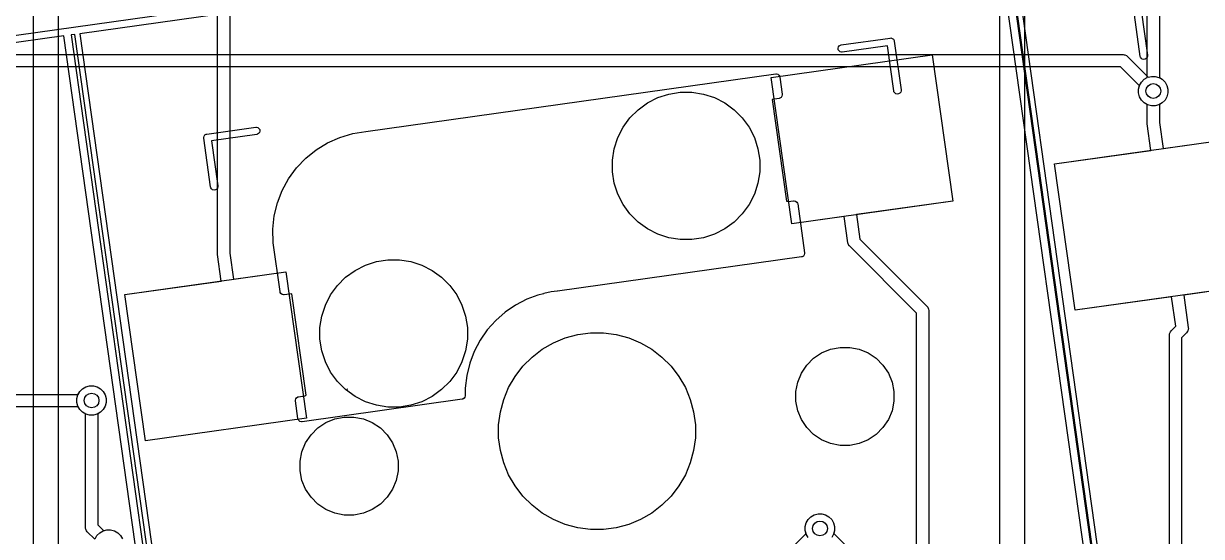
# Model space of a CAD drawing. Header units: millimetres. Extents: x 14 to 286, y -133 to -45.
# Drawn here: x 175.84 to 199.74, y -102.16 to -91.75 of the extents above; entities that cross this region are included whole.
import ezdxf

# ---------------------------------------------------------------- set-up
doc = ezdxf.new("R2010")
doc.units = ezdxf.units.MM
for name, color, linetype, true_color in [('B.Cu', 153, 'CONTINUOUS', 0x4d7fc4), ('B.Mask', 4, 'CONTINUOUS', 0x02ffee), ('B.Paste', 132, 'CONTINUOUS', 0x00c2c2), ('B.Silkscreen', 31, 'CONTINUOUS', 0xe8b2a7), ('F.Cu', 13, 'CONTINUOUS', 0xc83434), ('F.Mask', 201, 'CONTINUOUS', 0xd864ff), ('F.Silkscreen', 41, 'CONTINUOUS', 0xf2eda1), ('User.Drawings', 9, 'CONTINUOUS', 0xc2c2c2)]:
    doc.layers.add(name, color=color, linetype=linetype, true_color=true_color)

msp = doc.modelspace()

# ---------------------------------------------------------------- linework, layer by layer
at = {"layer": 'B.Cu', "linetype": 'CONTINUOUS'}
for p, q in [((179.7729, -96.4241), (179.7729, -80.727176)), ((180.0229, -80.6754), (180.0229, -96.415362)), ((198.8874, -85.7618), (198.8874, -92.850422)), ((198.6374, -92.850422), (198.6374, -85.813576)), ((196.1482, -88.6418), (196.1482, -102.9419)), ((195.6482, -103.088346), (195.6482, -88.745354)), ((176.0396, -107.428046), (176.0396, -91.032354)), ((176.5396, -90.9288), (176.5396, -107.428046)), ((191.007781, -92.844347), (194.275666, -92.385075)), ((194.275666, -92.385075), (194.693185, -95.355879)), ((191.4253, -95.815151), (191.007781, -92.844347)), ((198.485236, -93.006895), (198.524394, -92.939072)), ((198.524394, -92.939072), (198.579772, -92.883694)), ((198.579772, -92.883694), (198.6374, -92.850422)), ((198.8874, -92.850422), (198.945028, -92.883694)), ((198.945028, -92.883694), (199.000406, -92.939072)), ((199.000406, -92.939072), (199.039564, -93.006895)), ((198.464967, -93.082542), (198.485236, -93.006895)), ((198.464967, -93.160858), (198.464967, -93.082542)), ((198.485236, -93.236505), (198.464967, -93.160858)), ((199.039564, -93.006895), (199.059833, -93.082542)), ((199.059833, -93.160858), (199.039564, -93.236505)), ((199.059833, -93.082542), (199.059833, -93.160858)), ((198.524394, -93.304328), (198.485236, -93.236505)), ((198.579772, -93.359706), (198.524394, -93.304328)), ((198.6374, -93.392977), (198.579772, -93.359706)), ((198.6374, -93.7729), (198.6374, -93.392977)), ((198.945028, -93.359706), (198.8874, -93.392977)), ((198.8874, -93.392977), (198.8874, -93.76345)), ((199.000406, -93.304328), (198.945028, -93.359706)), ((199.039564, -93.236505), (199.000406, -93.304328)), ((198.638428, -93.783339), (198.6374, -93.7729)), ((198.638717, -93.790297), (198.638428, -93.783339)), ((198.714051, -94.326309), (198.638717, -93.790297)), ((198.8874, -93.76345), (198.961617, -94.291516)), ((198.961617, -94.291516), (200.026119, -94.14191)), ((196.758234, -94.601182), (198.714051, -94.326309)), ((197.175753, -97.571986), (196.758234, -94.601182)), ((194.693185, -95.355879), (192.737446, -95.63074)), ((192.489878, -95.665534), (191.4253, -95.815151)), ((192.565216, -96.201596), (192.489878, -95.665534)), ((192.737446, -95.63074), (192.806946, -96.12527)), ((192.566402, -96.206488), (192.565216, -96.201596)), ((192.566402, -96.208586), (192.566402, -96.206488)), ((192.567627, -96.211545), (192.566402, -96.208586)), ((192.570989, -96.225411), (192.567627, -96.211545)), ((192.579014, -96.239036), (192.570989, -96.225411)), ((192.585066, -96.253646), (192.579014, -96.239036)), ((192.585629, -96.254209), (192.585066, -96.253646)), ((192.593857, -96.264235), (192.585629, -96.254209)), ((192.595742, -96.267435), (192.593857, -96.264235)), ((192.597684, -96.268898), (192.595742, -96.267435)), ((192.600712, -96.272588), (192.597684, -96.268898)), ((193.9556, -97.627476), (192.600712, -96.272588)), ((192.806946, -96.12527), (194.168988, -97.487312)), ((179.773755, -96.432785), (179.7729, -96.4241)), ((179.774117, -96.441497), (179.773755, -96.432785)), ((179.849451, -96.977509), (179.774117, -96.441497)), ((180.0229, -96.415362), (180.097017, -96.942716)), ((180.097017, -96.942716), (181.161519, -96.79311)), ((181.161519, -96.79311), (181.579038, -99.763914)), ((177.893634, -97.252382), (179.849451, -96.977509)), ((178.311153, -100.223186), (177.893634, -97.252382)), ((200.443638, -97.112714), (199.379146, -97.262318)), ((199.379146, -97.262318), (199.472084, -97.923603)), ((194.168988, -97.487312), (194.184528, -97.506248)), ((194.184528, -97.506248), (194.184534, -97.506254)), ((194.184534, -97.506254), (194.19445, -97.530195)), ((199.131578, -97.297112), (197.175753, -97.571986)), ((199.215843, -97.89668), (199.131578, -97.297112)), ((193.9556, -102.957122), (193.9556, -97.627476)), ((194.19445, -97.530195), (194.201907, -97.548198)), ((194.201907, -97.548198), (194.203198, -97.551314)), ((194.203198, -97.551314), (194.2056, -97.5757)), ((194.2056, -97.5757), (194.2056, -102.957122)), ((199.108471, -98.007448), (199.124012, -97.988512)), ((199.124012, -97.988512), (199.215843, -97.89668)), ((199.460888, -97.995305), (199.455597, -98.002325)), ((199.464847, -97.979992), (199.460888, -97.995305)), ((199.470898, -97.965386), (199.464847, -97.979992)), ((199.473099, -97.948086), (199.470898, -97.956597)), ((199.470898, -97.956597), (199.470898, -97.965386)), ((199.472084, -97.923603), (199.473099, -97.948086)), ((199.0874, -98.0769), (199.089802, -98.052514)), ((199.0874, -112.9092), (199.0874, -98.0769)), ((199.089802, -98.052514), (199.108466, -98.007454)), ((199.108466, -98.007454), (199.108471, -98.007448)), ((199.436689, -98.029388), (199.3374, -98.128676)), ((199.3374, -98.128676), (199.3374, -112.900462)), ((199.452234, -98.010446), (199.436689, -98.029388)), ((199.455597, -98.002325), (199.452234, -98.010446)), ((176.978594, -99.220472), (177.033972, -99.165094)), ((177.033972, -99.165094), (177.101795, -99.125936)), ((177.101795, -99.125936), (177.177442, -99.105667)), ((177.177442, -99.105667), (177.255758, -99.105667)), ((177.255758, -99.105667), (177.331405, -99.125936)), ((177.331405, -99.125936), (177.399228, -99.165094)), ((177.399228, -99.165094), (177.454606, -99.220472)), ((176.919167, -99.363942), (176.939436, -99.288295)), ((176.919167, -99.442258), (176.919167, -99.363942)), ((176.939436, -99.288295), (176.978594, -99.220472)), ((177.454606, -99.220472), (177.493764, -99.288295)), ((177.493764, -99.288295), (177.514033, -99.363942)), ((177.514033, -99.363942), (177.514033, -99.442258)), ((176.939436, -99.517905), (176.919167, -99.442258)), ((176.978594, -99.585728), (176.939436, -99.517905)), ((177.033972, -99.641106), (176.978594, -99.585728)), ((177.0916, -99.674377), (177.033972, -99.641106)), ((177.0916, -101.9769), (177.0916, -99.674377)), ((177.399228, -99.641106), (177.3416, -99.674377)), ((177.3416, -99.674377), (177.3416, -101.925123)), ((177.454606, -99.585728), (177.399228, -99.641106)), ((177.493764, -99.517905), (177.454606, -99.585728)), ((177.514033, -99.442258), (177.493764, -99.517905)), ((181.579038, -99.763914), (178.311153, -100.223186)), ((191.719936, -101.884795), (191.759094, -101.816972)), ((191.759094, -101.816972), (191.814472, -101.761594)), ((191.814472, -101.761594), (191.882295, -101.722436)), ((191.882295, -101.722436), (191.957942, -101.702167)), ((191.957942, -101.702167), (192.036258, -101.702167)), ((192.036258, -101.702167), (192.111905, -101.722436)), ((192.111905, -101.722436), (192.179728, -101.761594)), ((192.179728, -101.761594), (192.235106, -101.816972)), ((192.235106, -101.816972), (192.274264, -101.884795)), ((177.094002, -102.001286), (177.0916, -101.9769)), ((177.094002, -102.001287), (177.094002, -102.001286)), ((177.097958, -102.010836), (177.094002, -102.001287)), ((177.112666, -102.046346), (177.097958, -102.010836)), ((177.112671, -102.046351), (177.112666, -102.046346)), ((177.128212, -102.065288), (177.112671, -102.046351)), ((177.3416, -101.925123), (177.459965, -102.043489)), ((177.459965, -102.043489), (177.524242, -102.026267)), ((177.524242, -102.026267), (177.602558, -102.026267)), ((177.602558, -102.026267), (177.678205, -102.046536)), ((177.678205, -102.046536), (177.746028, -102.085694)), ((191.699667, -101.960442), (191.719936, -101.884795)), ((191.699667, -102.038758), (191.699667, -101.960442)), ((191.719936, -102.114405), (191.699667, -102.038758)), ((192.274264, -101.884795), (192.294533, -101.960442)), ((192.294533, -102.038758), (192.27731, -102.103034)), ((192.294533, -101.960442), (192.294533, -102.038758)), ((177.283189, -102.220265), (177.128212, -102.065288)), ((177.746028, -102.085694), (177.801406, -102.141072)), ((177.801406, -102.141072), (177.840564, -102.208895)), ((191.759094, -102.182228), (191.719936, -102.114405)), ((192.27731, -102.103034), (193.394788, -103.220512))]:
    msp.add_line(p, q, dxfattribs=at)
at = {"layer": 'B.Cu'}
for centre in [(198.7624, -93.1217), (177.2166, -99.4031), (191.9971, -101.9996)]:
    msp.add_circle(centre, 0.15, dxfattribs=at)
at = {"layer": 'B.Mask', "linetype": 'CONTINUOUS'}
for p, q in [((191.007781, -92.844347), (194.275666, -92.385075)), ((194.275666, -92.385075), (194.693185, -95.355879)), ((191.4253, -95.815151), (191.007781, -92.844347)), ((188.707157, -93.256323), (188.931014, -93.183587)), ((188.931014, -93.183587), (189.163493, -93.146766)), ((189.163493, -93.146766), (189.398871, -93.146766)), ((189.398871, -93.146766), (189.63135, -93.183587)), ((189.63135, -93.183587), (189.855207, -93.256323)), ((188.30701, -93.501533), (188.497434, -93.363182)), ((188.497434, -93.363182), (188.707157, -93.256323)), ((189.855207, -93.256323), (190.06493, -93.363182)), ((190.06493, -93.363182), (190.255354, -93.501533)), ((188.002222, -93.858394), (188.140573, -93.66797)), ((188.140573, -93.66797), (188.30701, -93.501533)), ((190.255354, -93.501533), (190.421791, -93.66797)), ((190.421791, -93.66797), (190.560142, -93.858394)), ((187.895363, -94.068117), (188.002222, -93.858394)), ((190.560142, -93.858394), (190.667001, -94.068117)), ((187.822627, -94.291974), (187.895363, -94.068117)), ((190.667001, -94.068117), (190.739737, -94.291974)), ((196.758234, -94.601182), (200.026119, -94.14191)), ((187.785806, -94.524453), (187.822627, -94.291974)), ((190.739737, -94.291974), (190.776558, -94.524453)), ((187.785806, -94.759831), (187.785806, -94.524453)), ((190.776558, -94.524453), (190.776558, -94.759831)), ((197.175753, -97.571986), (196.758234, -94.601182)), ((187.822627, -94.99231), (187.785806, -94.759831)), ((190.776558, -94.759831), (190.739737, -94.99231)), ((187.895363, -95.216167), (187.822627, -94.99231)), ((190.739737, -94.99231), (190.667001, -95.216167)), ((188.002222, -95.42589), (187.895363, -95.216167)), ((190.667001, -95.216167), (190.560142, -95.42589)), ((194.693185, -95.355879), (191.4253, -95.815151)), ((188.140573, -95.616314), (188.002222, -95.42589)), ((190.560142, -95.42589), (190.421791, -95.616314)), ((188.30701, -95.782751), (188.140573, -95.616314)), ((188.497434, -95.921102), (188.30701, -95.782751)), ((190.255354, -95.782751), (190.06493, -95.921102)), ((190.421791, -95.616314), (190.255354, -95.782751)), ((188.707157, -96.027961), (188.497434, -95.921102)), ((188.931014, -96.100697), (188.707157, -96.027961)), ((189.855207, -96.027961), (189.63135, -96.100697)), ((190.06493, -95.921102), (189.855207, -96.027961)), ((189.163493, -96.137518), (188.931014, -96.100697)), ((189.398871, -96.137518), (189.163493, -96.137518)), ((189.63135, -96.100697), (189.398871, -96.137518)), ((182.996311, -96.582614), (183.22879, -96.545793)), ((183.22879, -96.545793), (183.464168, -96.545793)), ((183.464168, -96.545793), (183.696647, -96.582614)), ((177.893634, -97.252382), (181.161519, -96.79311)), ((181.161519, -96.79311), (181.579038, -99.763914)), ((182.372307, -96.90056), (182.562731, -96.762209)), ((182.562731, -96.762209), (182.772454, -96.65535)), ((182.772454, -96.65535), (182.996311, -96.582614)), ((183.696647, -96.582614), (183.920504, -96.65535)), ((183.920504, -96.65535), (184.130227, -96.762209)), ((184.130227, -96.762209), (184.320651, -96.90056)), ((182.20587, -97.066997), (182.372307, -96.90056)), ((184.320651, -96.90056), (184.487088, -97.066997)), ((178.311153, -100.223186), (177.893634, -97.252382)), ((181.96066, -97.467144), (182.067519, -97.257421)), ((182.067519, -97.257421), (182.20587, -97.066997)), ((184.487088, -97.066997), (184.625439, -97.257421)), ((184.625439, -97.257421), (184.732298, -97.467144)), ((200.443638, -97.112714), (197.175753, -97.571986)), ((181.887924, -97.691001), (181.96066, -97.467144)), ((184.732298, -97.467144), (184.805034, -97.691001)), ((181.851103, -97.92348), (181.887924, -97.691001)), ((184.805034, -97.691001), (184.841855, -97.92348)), ((181.851103, -98.158858), (181.851103, -97.92348)), ((184.841855, -97.92348), (184.841855, -98.158858)), ((181.887924, -98.391337), (181.851103, -98.158858)), ((184.841855, -98.158858), (184.805034, -98.391337)), ((186.36176, -98.363261), (186.588323, -98.232455)), ((186.588323, -98.232455), (186.830021, -98.13234)), ((186.830021, -98.13234), (187.082719, -98.064629)), ((187.082719, -98.064629), (187.342094, -98.030482)), ((187.342094, -98.030482), (187.603706, -98.030482)), ((187.603706, -98.030482), (187.863081, -98.064629)), ((187.863081, -98.064629), (188.115779, -98.13234)), ((188.115779, -98.13234), (188.357477, -98.232455)), ((188.357477, -98.232455), (188.58404, -98.363261)), ((181.96066, -98.615194), (181.887924, -98.391337)), ((184.805034, -98.391337), (184.732298, -98.615194)), ((186.154208, -98.52252), (186.36176, -98.363261)), ((188.58404, -98.363261), (188.791592, -98.52252)), ((191.869069, -98.546191), (192.032065, -98.43728)), ((192.032065, -98.43728), (192.213177, -98.362261)), ((192.213177, -98.362261), (192.405445, -98.324016)), ((192.405445, -98.324016), (192.601479, -98.324016)), ((192.601479, -98.324016), (192.793747, -98.362261)), ((192.793747, -98.362261), (192.974859, -98.43728)), ((192.974859, -98.43728), (193.137855, -98.546191)), ((182.067519, -98.824917), (181.96066, -98.615194)), ((184.732298, -98.615194), (184.625439, -98.824917)), ((185.809961, -98.91506), (185.96922, -98.707508)), ((185.96922, -98.707508), (186.154208, -98.52252)), ((188.791592, -98.52252), (188.97658, -98.707508)), ((188.97658, -98.707508), (189.135839, -98.91506)), ((191.621541, -98.847804), (191.730452, -98.684808)), ((191.730452, -98.684808), (191.869069, -98.546191)), ((193.137855, -98.546191), (193.276472, -98.684808)), ((193.276472, -98.684808), (193.385383, -98.847804)), ((182.20587, -99.015341), (182.067519, -98.824917)), ((184.625439, -98.824917), (184.487088, -99.015341)), ((185.679155, -99.141623), (185.809961, -98.91506)), ((189.135839, -98.91506), (189.266645, -99.141623)), ((191.546522, -99.028916), (191.621541, -98.847804)), ((193.385383, -98.847804), (193.460402, -99.028916)), ((182.372307, -99.181778), (182.20587, -99.015341)), ((182.562731, -99.320129), (182.372307, -99.181778)), ((184.320651, -99.181778), (184.130227, -99.320129)), ((184.487088, -99.015341), (184.320651, -99.181778)), ((185.57904, -99.383321), (185.679155, -99.141623)), ((189.266645, -99.141623), (189.36676, -99.383321)), ((191.508277, -99.221184), (191.546522, -99.028916)), ((193.460402, -99.028916), (193.498647, -99.221184)), ((182.772454, -99.426988), (182.562731, -99.320129)), ((182.996311, -99.499724), (182.772454, -99.426988)), ((183.920504, -99.426988), (183.696647, -99.499724)), ((184.130227, -99.320129), (183.920504, -99.426988)), ((185.511329, -99.636019), (185.57904, -99.383321)), ((189.36676, -99.383321), (189.434471, -99.636019)), ((191.508277, -99.417218), (191.508277, -99.221184)), ((191.546522, -99.609486), (191.508277, -99.417218)), ((193.498647, -99.417218), (193.460402, -99.609486)), ((193.498647, -99.221184), (193.498647, -99.417218)), ((183.22879, -99.536545), (182.996311, -99.499724)), ((183.464168, -99.536545), (183.22879, -99.536545)), ((183.696647, -99.499724), (183.464168, -99.536545)), ((185.477182, -99.895394), (185.511329, -99.636019)), ((189.434471, -99.636019), (189.468618, -99.895394)), ((191.621541, -99.790598), (191.546522, -99.609486)), ((193.460402, -99.609486), (193.385383, -99.790598)), ((181.579038, -99.763914), (178.311153, -100.223186)), ((181.807945, -99.960189), (181.970941, -99.851278)), ((181.970941, -99.851278), (182.152053, -99.776259)), ((182.152053, -99.776259), (182.344321, -99.738014)), ((182.344321, -99.738014), (182.540355, -99.738014)), ((182.540355, -99.738014), (182.732623, -99.776259)), ((182.732623, -99.776259), (182.913735, -99.851278)), ((182.913735, -99.851278), (183.076731, -99.960189)), ((185.477182, -100.157006), (185.477182, -99.895394)), ((189.468618, -99.895394), (189.468618, -100.157006)), ((191.730452, -99.953594), (191.621541, -99.790598)), ((193.385383, -99.790598), (193.276472, -99.953594)), ((181.560417, -100.261802), (181.669328, -100.098806)), ((181.669328, -100.098806), (181.807945, -99.960189)), ((183.076731, -99.960189), (183.215348, -100.098806)), ((183.215348, -100.098806), (183.324259, -100.261802)), ((191.869069, -100.092211), (191.730452, -99.953594)), ((192.032065, -100.201122), (191.869069, -100.092211)), ((193.137855, -100.092211), (192.974859, -100.201122)), ((193.276472, -99.953594), (193.137855, -100.092211)), ((181.485398, -100.442914), (181.560417, -100.261802)), ((183.324259, -100.261802), (183.399278, -100.442914)), ((185.511329, -100.416381), (185.477182, -100.157006)), ((189.468618, -100.157006), (189.434471, -100.416381)), ((192.213177, -100.276141), (192.032065, -100.201122)), ((192.405445, -100.314386), (192.213177, -100.276141)), ((192.601479, -100.314386), (192.405445, -100.314386)), ((192.793747, -100.276141), (192.601479, -100.314386)), ((192.974859, -100.201122), (192.793747, -100.276141)), ((181.447153, -100.635182), (181.485398, -100.442914)), ((183.399278, -100.442914), (183.437523, -100.635182)), ((185.57904, -100.669079), (185.511329, -100.416381)), ((189.434471, -100.416381), (189.36676, -100.669079)), ((181.447153, -100.831216), (181.447153, -100.635182)), ((181.485398, -101.023484), (181.447153, -100.831216)), ((183.437523, -100.831216), (183.399278, -101.023484)), ((183.437523, -100.635182), (183.437523, -100.831216)), ((185.679155, -100.910777), (185.57904, -100.669079)), ((189.36676, -100.669079), (189.266645, -100.910777)), ((181.560417, -101.204596), (181.485398, -101.023484)), ((183.399278, -101.023484), (183.324259, -101.204596)), ((185.809961, -101.13734), (185.679155, -100.910777)), ((189.266645, -100.910777), (189.135839, -101.13734)), ((181.669328, -101.367592), (181.560417, -101.204596)), ((183.324259, -101.204596), (183.215348, -101.367592)), ((185.96922, -101.344892), (185.809961, -101.13734)), ((186.154208, -101.52988), (185.96922, -101.344892)), ((188.97658, -101.344892), (188.791592, -101.52988)), ((189.135839, -101.13734), (188.97658, -101.344892)), ((181.807945, -101.506209), (181.669328, -101.367592)), ((181.970941, -101.61512), (181.807945, -101.506209)), ((183.076731, -101.506209), (182.913735, -101.61512)), ((183.215348, -101.367592), (183.076731, -101.506209)), ((186.36176, -101.689139), (186.154208, -101.52988)), ((188.791592, -101.52988), (188.58404, -101.689139)), ((182.152053, -101.690139), (181.970941, -101.61512)), ((182.344321, -101.728384), (182.152053, -101.690139)), ((182.540355, -101.728384), (182.344321, -101.728384)), ((182.732623, -101.690139), (182.540355, -101.728384)), ((182.913735, -101.61512), (182.732623, -101.690139)), ((186.588323, -101.819945), (186.36176, -101.689139)), ((186.830021, -101.92006), (186.588323, -101.819945)), ((188.357477, -101.819945), (188.115779, -101.92006)), ((188.58404, -101.689139), (188.357477, -101.819945)), ((187.082719, -101.987771), (186.830021, -101.92006)), ((187.342094, -102.021918), (187.082719, -101.987771)), ((187.603706, -102.021918), (187.342094, -102.021918)), ((187.863081, -101.987771), (187.603706, -102.021918)), ((188.115779, -101.92006), (187.863081, -101.987771))]:
    msp.add_line(p, q, dxfattribs=at)
at = {"layer": 'B.Paste', "linetype": 'CONTINUOUS'}
for p, q in [((191.007781, -92.844347), (194.275666, -92.385075)), ((194.275666, -92.385075), (194.693185, -95.355879)), ((191.4253, -95.815151), (191.007781, -92.844347)), ((196.758234, -94.601182), (200.026119, -94.14191)), ((197.175753, -97.571986), (196.758234, -94.601182)), ((194.693185, -95.355879), (191.4253, -95.815151)), ((177.893634, -97.252382), (181.161519, -96.79311)), ((181.161519, -96.79311), (181.579038, -99.763914)), ((178.311153, -100.223186), (177.893634, -97.252382)), ((200.443638, -97.112714), (197.175753, -97.571986)), ((181.579038, -99.763914), (178.311153, -100.223186))]:
    msp.add_line(p, q, dxfattribs=at)
at = {"layer": 'B.Silkscreen', "linetype": 'CONTINUOUS'}
for p, q in [((182.7809, -93.945019), (191.099153, -92.775964)), ((191.099153, -92.775964), (191.113832, -92.775355)), ((191.113832, -92.775355), (191.113843, -92.775354)), ((191.113843, -92.775354), (191.142175, -92.782682)), ((191.142175, -92.782682), (191.165545, -92.800293)), ((191.165545, -92.800293), (191.180398, -92.825507)), ((191.180398, -92.825507), (191.183861, -92.839796)), ((191.183861, -92.839796), (191.232571, -93.18639)), ((191.23318, -93.20108), (191.225853, -93.229412)), ((191.232571, -93.18639), (191.23318, -93.20108)), ((191.168739, -93.271098), (191.02515, -93.291278)), ((191.02515, -93.291278), (191.31539, -95.356446)), ((191.183028, -93.267635), (191.168739, -93.271098)), ((191.208242, -93.252782), (191.183028, -93.267635)), ((191.225853, -93.229412), (191.208242, -93.252782)), ((181.77497, -94.314822), (182.006953, -94.173288)), ((182.006953, -94.173288), (182.255425, -94.063244)), ((182.255425, -94.063244), (182.516135, -93.986575)), ((182.516135, -93.986575), (182.77912, -93.94545)), ((182.77912, -93.94545), (182.7809, -93.945019)), ((181.563446, -94.485425), (181.77497, -94.314822)), ((181.375999, -94.682178), (181.563446, -94.485425)), ((181.215838, -94.901714), (181.375999, -94.682178)), ((181.085702, -95.140278), (181.215838, -94.901714)), ((180.987818, -95.393787), (181.085702, -95.140278)), ((191.31539, -95.356446), (191.352167, -95.365956)), ((191.352167, -95.365956), (191.461002, -95.350661)), ((191.461002, -95.350661), (191.475682, -95.350052)), ((191.475682, -95.350052), (191.475693, -95.350051)), ((191.475693, -95.350051), (191.504025, -95.357379)), ((191.504025, -95.357379), (191.527395, -95.37499)), ((180.923861, -95.657903), (180.987818, -95.393787)), ((191.527395, -95.37499), (191.542248, -95.400204)), ((191.542248, -95.400204), (191.545711, -95.414493)), ((191.545711, -95.414493), (191.684884, -96.404762)), ((180.894925, -95.928108), (180.923861, -95.657903)), ((180.901506, -96.199778), (180.894925, -95.928108)), ((180.90181, -96.200489), (180.901506, -96.199778)), ((180.901935, -96.203499), (180.90181, -96.200489)), ((181.041108, -97.193767), (180.901935, -96.203499)), ((191.621052, -96.48947), (186.669711, -97.185335)), ((191.635341, -96.486007), (191.621052, -96.48947)), ((191.660556, -96.471154), (191.635341, -96.486007)), ((191.678167, -96.447784), (191.660556, -96.471154)), ((191.685494, -96.419452), (191.678167, -96.447784)), ((191.684884, -96.404762), (191.685494, -96.419452)), ((181.044571, -97.208056), (181.041108, -97.193767)), ((181.059424, -97.23327), (181.044571, -97.208056)), ((181.082794, -97.250881), (181.059424, -97.23327)), ((181.111126, -97.258209), (181.082794, -97.250881)), ((181.111136, -97.258207), (181.111126, -97.258209)), ((181.125816, -97.257599), (181.111136, -97.258207)), ((181.279307, -97.236027), (181.125816, -97.257599)), ((181.568708, -99.295222), (181.279307, -97.236027)), ((186.272904, -97.265003), (186.050011, -97.347385)), ((186.388995, -97.236522), (186.272904, -97.265003)), ((186.393073, -97.234281), (186.388995, -97.236522)), ((186.540046, -97.199581), (186.393073, -97.234281)), ((186.667483, -97.185614), (186.540046, -97.199581)), ((186.667938, -97.185408), (186.667483, -97.185614)), ((186.669711, -97.185335), (186.667938, -97.185408)), ((185.822139, -97.46492), (185.610289, -97.609349)), ((186.050011, -97.347385), (185.822139, -97.46492)), ((185.610289, -97.609349), (185.417619, -97.778519)), ((185.247003, -97.969909), (185.100982, -98.180666)), ((185.417619, -97.778519), (185.247003, -97.969909)), ((185.100982, -98.180666), (184.981735, -98.407647)), ((184.981735, -98.407647), (184.891039, -98.647468)), ((184.891039, -98.647468), (184.830246, -98.896555)), ((184.830246, -98.896555), (184.800262, -99.151195)), ((182.411969, -99.172234), (182.40124, -99.16854)), ((182.40124, -99.16854), (182.401622, -99.173688)), ((182.401622, -99.173688), (182.411969, -99.172234)), ((184.800262, -99.151195), (184.800964, -99.279392)), ((181.352246, -99.397278), (181.359574, -99.368946)), ((181.352856, -99.411968), (181.352246, -99.397278)), ((181.402958, -99.768463), (181.352856, -99.411968)), ((181.359574, -99.368946), (181.377185, -99.345576)), ((181.377185, -99.345576), (181.402399, -99.330723)), ((181.402399, -99.330723), (181.416688, -99.32726)), ((181.416688, -99.32726), (181.542066, -99.309638)), ((184.735745, -99.375809), (181.487666, -99.832296)), ((181.542066, -99.309638), (181.565024, -99.296116)), ((181.565024, -99.296116), (181.568708, -99.295222)), ((184.750034, -99.372346), (184.735745, -99.375809)), ((184.775249, -99.357493), (184.750034, -99.372346)), ((184.79286, -99.334123), (184.775249, -99.357493)), ((184.800187, -99.305791), (184.79286, -99.334123)), ((184.800964, -99.279392), (184.797847, -99.289147)), ((184.797847, -99.289147), (184.800187, -99.305791)), ((181.406421, -99.782753), (181.402958, -99.768463)), ((181.421274, -99.807967), (181.406421, -99.782753)), ((181.444644, -99.825578), (181.421274, -99.807967)), ((181.472976, -99.832906), (181.444644, -99.825578)), ((181.487666, -99.832296), (181.472976, -99.832906))]:
    msp.add_line(p, q, dxfattribs=at)
at = {"layer": 'F.Cu', "linetype": 'CONTINUOUS'}
for p, q in [((159.609878, -92.3822), (198.1479, -92.3822)), ((198.1479, -92.3822), (198.172286, -92.384602)), ((198.172286, -92.384602), (198.172287, -92.384602)), ((198.172287, -92.384602), (198.185484, -92.390068)), ((198.185484, -92.390068), (198.217346, -92.403266)), ((198.217346, -92.403266), (198.217351, -92.403271)), ((198.217351, -92.403271), (198.236288, -92.418812)), ((198.236288, -92.418812), (198.658965, -92.841489)), ((198.096124, -92.6322), (159.609878, -92.6322)), ((198.482189, -93.018265), (198.096124, -92.6322)), ((198.658965, -92.841489), (198.723242, -92.824267)), ((198.723242, -92.824267), (198.801558, -92.824267)), ((198.801558, -92.824267), (198.877205, -92.844536)), ((198.877205, -92.844536), (198.945028, -92.883694)), ((198.945028, -92.883694), (199.000406, -92.939072)), ((199.000406, -92.939072), (199.039564, -93.006895)), ((198.464967, -93.082542), (198.482189, -93.018265)), ((198.464967, -93.160858), (198.464967, -93.082542)), ((198.485236, -93.236505), (198.464967, -93.160858)), ((199.039564, -93.006895), (199.059833, -93.082542)), ((199.059833, -93.160858), (199.039564, -93.236505)), ((199.059833, -93.082542), (199.059833, -93.160858)), ((198.524394, -93.304328), (198.485236, -93.236505)), ((198.579772, -93.359706), (198.524394, -93.304328)), ((198.647595, -93.398864), (198.579772, -93.359706)), ((198.723242, -93.419133), (198.647595, -93.398864)), ((198.801558, -93.419133), (198.723242, -93.419133)), ((198.877205, -93.398864), (198.801558, -93.419133)), ((198.945028, -93.359706), (198.877205, -93.398864)), ((199.000406, -93.304328), (198.945028, -93.359706)), ((199.039564, -93.236505), (199.000406, -93.304328)), ((176.978594, -99.220472), (177.033972, -99.165094)), ((177.033972, -99.165094), (177.101795, -99.125936)), ((177.101795, -99.125936), (177.177442, -99.105667)), ((177.177442, -99.105667), (177.255758, -99.105667)), ((177.255758, -99.105667), (177.331405, -99.125936)), ((177.331405, -99.125936), (177.399228, -99.165094)), ((177.399228, -99.165094), (177.454606, -99.220472)), ((168.207065, -99.2781), (176.945322, -99.2781)), ((176.945322, -99.2781), (176.978594, -99.220472)), ((177.454606, -99.220472), (177.493764, -99.288295)), ((177.493764, -99.288295), (177.514033, -99.363942)), ((177.514033, -99.363942), (177.514033, -99.442258)), ((176.945322, -99.5281), (168.20949, -99.5281)), ((176.978594, -99.585728), (176.945322, -99.5281)), ((177.033972, -99.641106), (176.978594, -99.585728)), ((177.101795, -99.680264), (177.033972, -99.641106)), ((177.399228, -99.641106), (177.331405, -99.680264)), ((177.454606, -99.585728), (177.399228, -99.641106)), ((177.493764, -99.517905), (177.454606, -99.585728)), ((177.514033, -99.442258), (177.493764, -99.517905)), ((177.177442, -99.700533), (177.101795, -99.680264)), ((177.255758, -99.700533), (177.177442, -99.700533)), ((177.331405, -99.680264), (177.255758, -99.700533)), ((191.719936, -101.884795), (191.759094, -101.816972)), ((191.759094, -101.816972), (191.814472, -101.761594)), ((191.814472, -101.761594), (191.882295, -101.722436)), ((191.882295, -101.722436), (191.957942, -101.702167)), ((191.957942, -101.702167), (192.036258, -101.702167)), ((192.036258, -101.702167), (192.111905, -101.722436)), ((192.111905, -101.722436), (192.179728, -101.761594)), ((192.179728, -101.761594), (192.235106, -101.816972)), ((192.235106, -101.816972), (192.274264, -101.884795)), ((177.380772, -102.085694), (177.448595, -102.046536)), ((177.448595, -102.046536), (177.524242, -102.026267)), ((177.524242, -102.026267), (177.602558, -102.026267)), ((177.602558, -102.026267), (177.678205, -102.046536)), ((177.678205, -102.046536), (177.746028, -102.085694)), ((191.699667, -101.960442), (191.719936, -101.884795)), ((191.699667, -102.038758), (191.699667, -101.960442)), ((191.716889, -102.103034), (191.699667, -102.038758)), ((192.274264, -101.884795), (192.294533, -101.960442)), ((192.294533, -102.038758), (192.274264, -102.114405)), ((192.294533, -101.960442), (192.294533, -102.038758)), ((177.286236, -102.208895), (177.325394, -102.141072)), ((177.325394, -102.141072), (177.380772, -102.085694)), ((177.746028, -102.085694), (177.801406, -102.141072)), ((177.801406, -102.141072), (177.840564, -102.208895)), ((191.337824, -102.4821), (191.716889, -102.103034)), ((192.274264, -102.114405), (192.235106, -102.182228))]:
    msp.add_line(p, q, dxfattribs=at)
at = {"layer": 'F.Cu'}
for centre in [(198.7624, -93.1217), (177.2166, -99.4031), (191.9971, -101.9996)]:
    msp.add_circle(centre, 0.15, dxfattribs=at)
at = {"layer": 'F.Mask', "linetype": 'CONTINUOUS'}
for p, q in [((188.707157, -93.256323), (188.931014, -93.183587)), ((188.931014, -93.183587), (189.163493, -93.146766)), ((189.163493, -93.146766), (189.398871, -93.146766)), ((189.398871, -93.146766), (189.63135, -93.183587)), ((189.63135, -93.183587), (189.855207, -93.256323)), ((188.30701, -93.501533), (188.497434, -93.363182)), ((188.497434, -93.363182), (188.707157, -93.256323)), ((189.855207, -93.256323), (190.06493, -93.363182)), ((190.06493, -93.363182), (190.255354, -93.501533)), ((188.002222, -93.858394), (188.140573, -93.66797)), ((188.140573, -93.66797), (188.30701, -93.501533)), ((190.255354, -93.501533), (190.421791, -93.66797)), ((190.421791, -93.66797), (190.560142, -93.858394)), ((187.895363, -94.068117), (188.002222, -93.858394)), ((190.560142, -93.858394), (190.667001, -94.068117)), ((187.822627, -94.291974), (187.895363, -94.068117)), ((190.667001, -94.068117), (190.739737, -94.291974)), ((187.785806, -94.524453), (187.822627, -94.291974)), ((190.739737, -94.291974), (190.776558, -94.524453)), ((187.785806, -94.759831), (187.785806, -94.524453)), ((190.776558, -94.524453), (190.776558, -94.759831)), ((187.822627, -94.99231), (187.785806, -94.759831)), ((190.776558, -94.759831), (190.739737, -94.99231)), ((187.895363, -95.216167), (187.822627, -94.99231)), ((190.739737, -94.99231), (190.667001, -95.216167)), ((188.002222, -95.42589), (187.895363, -95.216167)), ((190.667001, -95.216167), (190.560142, -95.42589)), ((188.140573, -95.616314), (188.002222, -95.42589)), ((190.560142, -95.42589), (190.421791, -95.616314)), ((188.30701, -95.782751), (188.140573, -95.616314)), ((188.497434, -95.921102), (188.30701, -95.782751)), ((190.255354, -95.782751), (190.06493, -95.921102)), ((190.421791, -95.616314), (190.255354, -95.782751)), ((188.707157, -96.027961), (188.497434, -95.921102)), ((188.931014, -96.100697), (188.707157, -96.027961)), ((189.855207, -96.027961), (189.63135, -96.100697)), ((190.06493, -95.921102), (189.855207, -96.027961)), ((189.163493, -96.137518), (188.931014, -96.100697)), ((189.398871, -96.137518), (189.163493, -96.137518)), ((189.63135, -96.100697), (189.398871, -96.137518)), ((182.996311, -96.582614), (183.22879, -96.545793)), ((183.22879, -96.545793), (183.464168, -96.545793)), ((183.464168, -96.545793), (183.696647, -96.582614)), ((182.372307, -96.90056), (182.562731, -96.762209)), ((182.562731, -96.762209), (182.772454, -96.65535)), ((182.772454, -96.65535), (182.996311, -96.582614)), ((183.696647, -96.582614), (183.920504, -96.65535)), ((183.920504, -96.65535), (184.130227, -96.762209)), ((184.130227, -96.762209), (184.320651, -96.90056)), ((182.20587, -97.066997), (182.372307, -96.90056)), ((184.320651, -96.90056), (184.487088, -97.066997)), ((181.96066, -97.467144), (182.067519, -97.257421)), ((182.067519, -97.257421), (182.20587, -97.066997)), ((184.487088, -97.066997), (184.625439, -97.257421)), ((184.625439, -97.257421), (184.732298, -97.467144)), ((181.887924, -97.691001), (181.96066, -97.467144)), ((184.732298, -97.467144), (184.805034, -97.691001)), ((181.851103, -97.92348), (181.887924, -97.691001)), ((184.805034, -97.691001), (184.841855, -97.92348)), ((181.851103, -98.158858), (181.851103, -97.92348)), ((184.841855, -97.92348), (184.841855, -98.158858)), ((181.887924, -98.391337), (181.851103, -98.158858)), ((184.841855, -98.158858), (184.805034, -98.391337)), ((186.36176, -98.363261), (186.588323, -98.232455)), ((186.588323, -98.232455), (186.830021, -98.13234)), ((186.830021, -98.13234), (187.082719, -98.064629)), ((187.082719, -98.064629), (187.342094, -98.030482)), ((187.342094, -98.030482), (187.603706, -98.030482)), ((187.603706, -98.030482), (187.863081, -98.064629)), ((187.863081, -98.064629), (188.115779, -98.13234)), ((188.115779, -98.13234), (188.357477, -98.232455)), ((188.357477, -98.232455), (188.58404, -98.363261)), ((181.96066, -98.615194), (181.887924, -98.391337)), ((184.805034, -98.391337), (184.732298, -98.615194)), ((186.154208, -98.52252), (186.36176, -98.363261)), ((188.58404, -98.363261), (188.791592, -98.52252)), ((191.869069, -98.546191), (192.032065, -98.43728)), ((192.032065, -98.43728), (192.213177, -98.362261)), ((192.213177, -98.362261), (192.405445, -98.324016)), ((192.405445, -98.324016), (192.601479, -98.324016)), ((192.601479, -98.324016), (192.793747, -98.362261)), ((192.793747, -98.362261), (192.974859, -98.43728)), ((192.974859, -98.43728), (193.137855, -98.546191)), ((182.067519, -98.824917), (181.96066, -98.615194)), ((184.732298, -98.615194), (184.625439, -98.824917)), ((185.809961, -98.91506), (185.96922, -98.707508)), ((185.96922, -98.707508), (186.154208, -98.52252)), ((188.791592, -98.52252), (188.97658, -98.707508)), ((188.97658, -98.707508), (189.135839, -98.91506)), ((191.621541, -98.847804), (191.730452, -98.684808)), ((191.730452, -98.684808), (191.869069, -98.546191)), ((193.137855, -98.546191), (193.276472, -98.684808)), ((193.276472, -98.684808), (193.385383, -98.847804)), ((182.20587, -99.015341), (182.067519, -98.824917)), ((184.625439, -98.824917), (184.487088, -99.015341)), ((185.679155, -99.141623), (185.809961, -98.91506)), ((189.135839, -98.91506), (189.266645, -99.141623)), ((191.546522, -99.028916), (191.621541, -98.847804)), ((193.385383, -98.847804), (193.460402, -99.028916)), ((182.372307, -99.181778), (182.20587, -99.015341)), ((182.562731, -99.320129), (182.372307, -99.181778)), ((184.320651, -99.181778), (184.130227, -99.320129)), ((184.487088, -99.015341), (184.320651, -99.181778)), ((185.57904, -99.383321), (185.679155, -99.141623)), ((189.266645, -99.141623), (189.36676, -99.383321)), ((191.508277, -99.221184), (191.546522, -99.028916)), ((193.460402, -99.028916), (193.498647, -99.221184)), ((182.772454, -99.426988), (182.562731, -99.320129)), ((182.996311, -99.499724), (182.772454, -99.426988)), ((183.920504, -99.426988), (183.696647, -99.499724)), ((184.130227, -99.320129), (183.920504, -99.426988)), ((185.511329, -99.636019), (185.57904, -99.383321)), ((189.36676, -99.383321), (189.434471, -99.636019)), ((191.508277, -99.417218), (191.508277, -99.221184)), ((191.546522, -99.609486), (191.508277, -99.417218)), ((193.498647, -99.417218), (193.460402, -99.609486)), ((193.498647, -99.221184), (193.498647, -99.417218)), ((183.22879, -99.536545), (182.996311, -99.499724)), ((183.464168, -99.536545), (183.22879, -99.536545)), ((183.696647, -99.499724), (183.464168, -99.536545)), ((185.477182, -99.895394), (185.511329, -99.636019)), ((189.434471, -99.636019), (189.468618, -99.895394)), ((191.621541, -99.790598), (191.546522, -99.609486)), ((193.460402, -99.609486), (193.385383, -99.790598)), ((181.807945, -99.960189), (181.970941, -99.851278)), ((181.970941, -99.851278), (182.152053, -99.776259)), ((182.152053, -99.776259), (182.344321, -99.738014)), ((182.344321, -99.738014), (182.540355, -99.738014)), ((182.540355, -99.738014), (182.732623, -99.776259)), ((182.732623, -99.776259), (182.913735, -99.851278)), ((182.913735, -99.851278), (183.076731, -99.960189)), ((185.477182, -100.157006), (185.477182, -99.895394)), ((189.468618, -99.895394), (189.468618, -100.157006)), ((191.730452, -99.953594), (191.621541, -99.790598)), ((193.385383, -99.790598), (193.276472, -99.953594)), ((181.560417, -100.261802), (181.669328, -100.098806)), ((181.669328, -100.098806), (181.807945, -99.960189)), ((183.076731, -99.960189), (183.215348, -100.098806)), ((183.215348, -100.098806), (183.324259, -100.261802)), ((191.869069, -100.092211), (191.730452, -99.953594)), ((192.032065, -100.201122), (191.869069, -100.092211)), ((193.137855, -100.092211), (192.974859, -100.201122)), ((193.276472, -99.953594), (193.137855, -100.092211)), ((181.485398, -100.442914), (181.560417, -100.261802)), ((183.324259, -100.261802), (183.399278, -100.442914)), ((185.511329, -100.416381), (185.477182, -100.157006)), ((189.468618, -100.157006), (189.434471, -100.416381)), ((192.213177, -100.276141), (192.032065, -100.201122)), ((192.405445, -100.314386), (192.213177, -100.276141)), ((192.601479, -100.314386), (192.405445, -100.314386)), ((192.793747, -100.276141), (192.601479, -100.314386)), ((192.974859, -100.201122), (192.793747, -100.276141)), ((181.447153, -100.635182), (181.485398, -100.442914)), ((183.399278, -100.442914), (183.437523, -100.635182)), ((185.57904, -100.669079), (185.511329, -100.416381)), ((189.434471, -100.416381), (189.36676, -100.669079)), ((181.447153, -100.831216), (181.447153, -100.635182)), ((181.485398, -101.023484), (181.447153, -100.831216)), ((183.437523, -100.831216), (183.399278, -101.023484)), ((183.437523, -100.635182), (183.437523, -100.831216)), ((185.679155, -100.910777), (185.57904, -100.669079)), ((189.36676, -100.669079), (189.266645, -100.910777)), ((181.560417, -101.204596), (181.485398, -101.023484)), ((183.399278, -101.023484), (183.324259, -101.204596)), ((185.809961, -101.13734), (185.679155, -100.910777)), ((189.266645, -100.910777), (189.135839, -101.13734)), ((181.669328, -101.367592), (181.560417, -101.204596)), ((183.324259, -101.204596), (183.215348, -101.367592)), ((185.96922, -101.344892), (185.809961, -101.13734)), ((186.154208, -101.52988), (185.96922, -101.344892)), ((188.97658, -101.344892), (188.791592, -101.52988)), ((189.135839, -101.13734), (188.97658, -101.344892)), ((181.807945, -101.506209), (181.669328, -101.367592)), ((181.970941, -101.61512), (181.807945, -101.506209)), ((183.076731, -101.506209), (182.913735, -101.61512)), ((183.215348, -101.367592), (183.076731, -101.506209)), ((186.36176, -101.689139), (186.154208, -101.52988)), ((188.791592, -101.52988), (188.58404, -101.689139)), ((182.152053, -101.690139), (181.970941, -101.61512)), ((182.344321, -101.728384), (182.152053, -101.690139)), ((182.540355, -101.728384), (182.344321, -101.728384)), ((182.732623, -101.690139), (182.540355, -101.728384)), ((182.913735, -101.61512), (182.732623, -101.690139)), ((186.588323, -101.819945), (186.36176, -101.689139)), ((186.830021, -101.92006), (186.588323, -101.819945)), ((188.357477, -101.819945), (188.115779, -101.92006)), ((188.58404, -101.689139), (188.357477, -101.819945)), ((187.082719, -101.987771), (186.830021, -101.92006)), ((187.342094, -102.021918), (187.082719, -101.987771)), ((187.603706, -102.021918), (187.342094, -102.021918)), ((187.863081, -101.987771), (187.603706, -102.021918)), ((188.115779, -101.92006), (187.863081, -101.987771))]:
    msp.add_line(p, q, dxfattribs=at)
at = {"layer": 'F.Silkscreen', "linetype": 'CONTINUOUS'}
for p, q in [((186.36176, -98.363261), (186.588323, -98.232455)), ((186.588323, -98.232455), (186.830021, -98.13234)), ((186.830021, -98.13234), (187.082719, -98.064629)), ((187.082719, -98.064629), (187.342094, -98.030482)), ((187.342094, -98.030482), (187.603706, -98.030482)), ((187.603706, -98.030482), (187.863081, -98.064629)), ((187.863081, -98.064629), (188.115779, -98.13234)), ((188.115779, -98.13234), (188.357477, -98.232455)), ((188.357477, -98.232455), (188.58404, -98.363261)), ((186.154208, -98.52252), (186.36176, -98.363261)), ((188.58404, -98.363261), (188.791592, -98.52252)), ((191.869069, -98.546191), (192.032065, -98.43728)), ((192.032065, -98.43728), (192.213177, -98.362261)), ((192.213177, -98.362261), (192.405445, -98.324016)), ((192.405445, -98.324016), (192.601479, -98.324016)), ((192.601479, -98.324016), (192.793747, -98.362261)), ((192.793747, -98.362261), (192.974859, -98.43728)), ((192.974859, -98.43728), (193.137855, -98.546191)), ((185.809961, -98.91506), (185.96922, -98.707508)), ((185.96922, -98.707508), (186.154208, -98.52252)), ((188.791592, -98.52252), (188.97658, -98.707508)), ((188.97658, -98.707508), (189.135839, -98.91506)), ((191.621541, -98.847804), (191.730452, -98.684808)), ((191.730452, -98.684808), (191.869069, -98.546191)), ((193.137855, -98.546191), (193.276472, -98.684808)), ((193.276472, -98.684808), (193.385383, -98.847804)), ((185.679155, -99.141623), (185.809961, -98.91506)), ((189.135839, -98.91506), (189.266645, -99.141623)), ((191.546522, -99.028916), (191.621541, -98.847804)), ((193.385383, -98.847804), (193.460402, -99.028916)), ((185.57904, -99.383321), (185.679155, -99.141623)), ((189.266645, -99.141623), (189.36676, -99.383321)), ((191.508277, -99.221184), (191.546522, -99.028916)), ((193.460402, -99.028916), (193.498647, -99.221184)), ((185.511329, -99.636019), (185.57904, -99.383321)), ((189.36676, -99.383321), (189.434471, -99.636019)), ((191.508277, -99.417218), (191.508277, -99.221184)), ((191.546522, -99.609486), (191.508277, -99.417218)), ((193.498647, -99.417218), (193.460402, -99.609486)), ((193.498647, -99.221184), (193.498647, -99.417218)), ((185.477182, -99.895394), (185.511329, -99.636019)), ((189.434471, -99.636019), (189.468618, -99.895394)), ((191.621541, -99.790598), (191.546522, -99.609486)), ((193.460402, -99.609486), (193.385383, -99.790598)), ((181.807945, -99.960189), (181.970941, -99.851278)), ((181.970941, -99.851278), (182.152053, -99.776259)), ((182.152053, -99.776259), (182.344321, -99.738014)), ((182.344321, -99.738014), (182.540355, -99.738014)), ((182.540355, -99.738014), (182.732623, -99.776259)), ((182.732623, -99.776259), (182.913735, -99.851278)), ((182.913735, -99.851278), (183.076731, -99.960189)), ((185.477182, -100.157006), (185.477182, -99.895394)), ((189.468618, -99.895394), (189.468618, -100.157006)), ((191.730452, -99.953594), (191.621541, -99.790598)), ((193.385383, -99.790598), (193.276472, -99.953594)), ((181.560417, -100.261802), (181.669328, -100.098806)), ((181.669328, -100.098806), (181.807945, -99.960189)), ((183.076731, -99.960189), (183.215348, -100.098806)), ((183.215348, -100.098806), (183.324259, -100.261802)), ((191.869069, -100.092211), (191.730452, -99.953594)), ((192.032065, -100.201122), (191.869069, -100.092211)), ((193.137855, -100.092211), (192.974859, -100.201122)), ((193.276472, -99.953594), (193.137855, -100.092211)), ((181.485398, -100.442914), (181.560417, -100.261802)), ((183.324259, -100.261802), (183.399278, -100.442914)), ((185.511329, -100.416381), (185.477182, -100.157006)), ((189.468618, -100.157006), (189.434471, -100.416381)), ((192.213177, -100.276141), (192.032065, -100.201122)), ((192.405445, -100.314386), (192.213177, -100.276141)), ((192.601479, -100.314386), (192.405445, -100.314386)), ((192.793747, -100.276141), (192.601479, -100.314386)), ((192.974859, -100.201122), (192.793747, -100.276141)), ((181.447153, -100.635182), (181.485398, -100.442914)), ((183.399278, -100.442914), (183.437523, -100.635182)), ((185.57904, -100.669079), (185.511329, -100.416381)), ((189.434471, -100.416381), (189.36676, -100.669079)), ((181.447153, -100.831216), (181.447153, -100.635182)), ((181.485398, -101.023484), (181.447153, -100.831216)), ((183.437523, -100.831216), (183.399278, -101.023484)), ((183.437523, -100.635182), (183.437523, -100.831216)), ((185.679155, -100.910777), (185.57904, -100.669079)), ((189.36676, -100.669079), (189.266645, -100.910777)), ((181.560417, -101.204596), (181.485398, -101.023484)), ((183.399278, -101.023484), (183.324259, -101.204596)), ((185.809961, -101.13734), (185.679155, -100.910777)), ((189.266645, -100.910777), (189.135839, -101.13734)), ((181.669328, -101.367592), (181.560417, -101.204596)), ((183.324259, -101.204596), (183.215348, -101.367592)), ((185.96922, -101.344892), (185.809961, -101.13734)), ((186.154208, -101.52988), (185.96922, -101.344892)), ((188.97658, -101.344892), (188.791592, -101.52988)), ((189.135839, -101.13734), (188.97658, -101.344892)), ((181.807945, -101.506209), (181.669328, -101.367592)), ((181.970941, -101.61512), (181.807945, -101.506209)), ((183.076731, -101.506209), (182.913735, -101.61512)), ((183.215348, -101.367592), (183.076731, -101.506209)), ((186.36176, -101.689139), (186.154208, -101.52988)), ((188.791592, -101.52988), (188.58404, -101.689139)), ((182.152053, -101.690139), (181.970941, -101.61512)), ((182.344321, -101.728384), (182.152053, -101.690139)), ((182.540355, -101.728384), (182.344321, -101.728384)), ((182.732623, -101.690139), (182.540355, -101.728384)), ((182.913735, -101.61512), (182.732623, -101.690139)), ((186.588323, -101.819945), (186.36176, -101.689139)), ((186.830021, -101.92006), (186.588323, -101.819945)), ((188.357477, -101.819945), (188.115779, -101.92006)), ((188.58404, -101.689139), (188.357477, -101.819945)), ((187.082719, -101.987771), (186.830021, -101.92006)), ((187.342094, -102.021918), (187.082719, -101.987771)), ((187.603706, -102.021918), (187.342094, -102.021918)), ((187.863081, -101.987771), (187.603706, -102.021918)), ((188.115779, -101.92006), (187.863081, -101.987771))]:
    msp.add_line(p, q, dxfattribs=at)
at = {"layer": 'User.Drawings', "linetype": 'CONTINUOUS'}
for p, q in [((195.515734, -89.352982), (176.976068, -91.958562)), ((198.140918, -108.032138), (195.515734, -89.352982)), ((195.664294, -89.33215), (198.289471, -108.011261)), ((198.31732, -108.007347), (195.692143, -89.328236)), ((195.791169, -89.314319), (198.416347, -107.993429)), ((162.843605, -93.791339), (181.510705, -91.167849)), ((198.496315, -92.418041), (198.357142, -91.427773)), ((198.516119, -91.481167), (198.644855, -92.397165)), ((176.651147, -92.00428), (158.160983, -94.602903)), ((179.281462, -110.719945), (176.651147, -92.00428)), ((176.877042, -91.972479), (176.79968, -91.983352)), ((176.79968, -91.983352), (179.430002, -110.699069)), ((179.507365, -110.688196), (176.877042, -91.972479)), ((176.976068, -91.958562), (179.606391, -110.674279)), ((192.365417, -92.255033), (192.372745, -92.226701)), ((192.36949, -92.284012), (192.365417, -92.255033)), ((192.372745, -92.226701), (192.390356, -92.203331)), ((192.390356, -92.203331), (192.41557, -92.188478)), ((192.41557, -92.188478), (192.429859, -92.185015)), ((192.429859, -92.185015), (193.420127, -92.045842)), ((193.366732, -92.204819), (192.450735, -92.333555)), ((193.495468, -93.120818), (193.366732, -92.204819)), ((193.420127, -92.045842), (193.434817, -92.045232)), ((193.434817, -92.045232), (193.463149, -92.05256)), ((193.463149, -92.05256), (193.486519, -92.070171)), ((193.486519, -92.070171), (193.501372, -92.095385)), ((193.501372, -92.095385), (193.504835, -92.109674)), ((193.504835, -92.109674), (193.644008, -93.099942)), ((192.384343, -92.309226), (192.36949, -92.284012)), ((192.407713, -92.326837), (192.384343, -92.309226)), ((192.436045, -92.334165), (192.407713, -92.326837)), ((192.450735, -92.333555), (192.436045, -92.334165)), ((198.499778, -92.43233), (198.496315, -92.418041)), ((198.514631, -92.457544), (198.499778, -92.43233)), ((198.538001, -92.475155), (198.514631, -92.457544)), ((198.566333, -92.482483), (198.538001, -92.475155)), ((198.595312, -92.47841), (198.566333, -92.482483)), ((198.620526, -92.463557), (198.595312, -92.47841)), ((198.638137, -92.440187), (198.620526, -92.463557)), ((198.645465, -92.411855), (198.638137, -92.440187)), ((198.644855, -92.397165), (198.645465, -92.411855)), ((193.498931, -93.135107), (193.495468, -93.120818)), ((193.513784, -93.160321), (193.498931, -93.135107)), ((193.537154, -93.177932), (193.513784, -93.160321)), ((193.565486, -93.18526), (193.537154, -93.177932)), ((193.594465, -93.181187), (193.565486, -93.18526)), ((193.619679, -93.166334), (193.594465, -93.181187)), ((193.63729, -93.142964), (193.619679, -93.166334)), ((193.644618, -93.114632), (193.63729, -93.142964)), ((193.644008, -93.099942), (193.644618, -93.114632)), ((179.556374, -93.994265), (180.546642, -93.855092)), ((180.546642, -93.855092), (180.561332, -93.854482)), ((180.561332, -93.854482), (180.589664, -93.86181)), ((180.589664, -93.86181), (180.613034, -93.879421)), ((180.613034, -93.879421), (180.627887, -93.904635)), ((180.63196, -93.933614), (180.624632, -93.961946)), ((180.627887, -93.904635), (180.63196, -93.933614)), ((179.491932, -94.064283), (179.49926, -94.035951)), ((179.492542, -94.078973), (179.491932, -94.064283)), ((179.631715, -95.069241), (179.492542, -94.078973)), ((179.49926, -94.035951), (179.516871, -94.012581)), ((179.516871, -94.012581), (179.542085, -93.997728)), ((179.542085, -93.997728), (179.556374, -93.994265)), ((180.567518, -94.003632), (179.651519, -94.132367)), ((179.651519, -94.132367), (179.780255, -95.048365)), ((180.581807, -94.000169), (180.567518, -94.003632)), ((180.607021, -93.985316), (180.581807, -94.000169)), ((180.624632, -93.961946), (180.607021, -93.985316)), ((179.635178, -95.08353), (179.631715, -95.069241)), ((179.650031, -95.108744), (179.635178, -95.08353)), ((179.673401, -95.126355), (179.650031, -95.108744)), ((179.701733, -95.133683), (179.673401, -95.126355)), ((179.730712, -95.12961), (179.701733, -95.133683)), ((179.755926, -95.114757), (179.730712, -95.12961)), ((179.773537, -95.091387), (179.755926, -95.114757)), ((179.780865, -95.063055), (179.773537, -95.091387)), ((179.780255, -95.048365), (179.780865, -95.063055))]:
    msp.add_line(p, q, dxfattribs=at)

doc.saveas('drawing.dxf')
